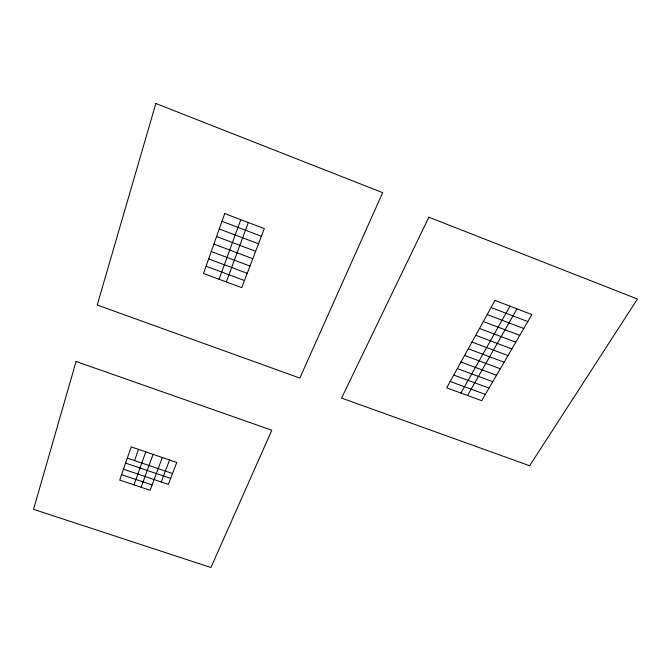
<?xml version="1.0" encoding="UTF-8"?>
<svg xmlns="http://www.w3.org/2000/svg" width="671" height="671" viewBox="0 0 671 671"><rect width="100%" height="100%" fill="white"/><g stroke="black" fill="none" stroke-linecap="round" stroke-linejoin="round"><path stroke-width="1.01" d="M134.569 460.6L138.511 449.385M133.99 484.881L145.8 451.877M141.095 487.272L153.08 454.359M219.048 279.237L240.805 219.685M226.303 281.929L248.32 222.546M162.315 457.521L150.128 490.308L119.723 480.084L131.206 446.886L176.775 462.462L168.371 484.378L123.489 469.205M161.25 481.971L169.553 459.996M460.91 393.063L510.002 306.177M467.553 395.504L517.005 308.861M121.594 474.665L152.116 484.957M125.594 463.107L170.669 478.389M127.314 458.134L172.539 473.508M450.199 381.472L485.351 394.422M457.328 368.572L492.757 381.707M453.747 375.055L489.042 388.098M464.592 355.445L500.306 368.765M206.064 266.228L244.479 280.52M460.943 362.038L496.515 375.265M211.264 251.533L250.006 266.051M468.274 348.786L504.131 362.206M208.647 258.914L247.23 273.323M216.565 236.561L255.651 251.298M475.739 335.29L511.881 348.912M213.898 244.085L252.816 258.712M471.99 342.067L507.981 355.588M219.249 228.962L258.511 243.816M479.522 328.446L515.806 342.168M487.196 314.573L523.774 328.496M221.967 221.296L261.396 236.267M483.338 321.543L519.773 335.366M491.088 307.536L527.817 321.568M76.075 361.476L33.55 509.348L210.937 567.515L271.814 430.245L76.075 361.476M155.848 103.485L97.228 305.02L299.82 378.075L382.671 192.669L155.848 103.485M224.701 213.554L203.498 273.474L241.745 287.658L264.315 228.635L224.701 213.554M428.861 217.203L341.556 398.071L529.637 465.749L637.45 299.006L428.861 217.203M495.013 300.432L446.676 387.838L481.694 400.696L531.893 314.573L495.013 300.432"/></g></svg>
